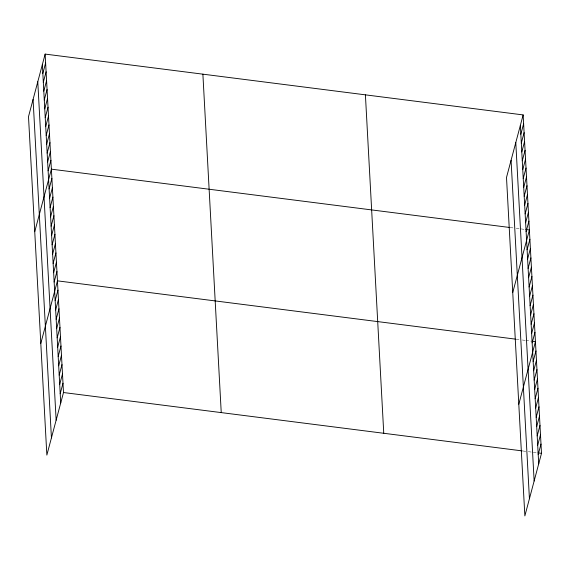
<?xml version="1.0" encoding="UTF-8"?>
<svg xmlns="http://www.w3.org/2000/svg" width="570" height="570" viewBox="0 0 570 570"><rect width="100%" height="100%" fill="white"/><g stroke="black" fill="none" stroke-linecap="round" stroke-linejoin="round"><path stroke-width="0.43" stroke-dasharray="2.85 2.14" d="M510.107 227.537L513.613 227.979M516.242 228.314L525.006 229.432M516.163 339.221L519.669 339.663M522.298 339.998L524.927 340.333M525.804 340.447L531.062 341.117M523.096 451.012L525.725 451.347M528.354 451.682L537.118 452.801"/><path stroke-width="0.85" d="M45.144 54.093L28.5 116.643L46.854 455.081L63.498 392.53L45.144 54.093L523.146 114.919L541.5 453.357L524.856 515.907L506.502 177.47L523.146 114.919M42.835 73.423L45.621 62.942M43.313 82.272L46.106 71.799M43.797 91.122L46.583 80.648M44.275 99.978L47.061 89.497M44.759 108.827L47.545 98.353M45.237 117.677L48.023 107.203M45.714 126.533L48.507 116.052M46.199 135.382L48.984 124.908M46.676 144.231L49.462 133.758M47.153 153.088L49.946 142.607M47.638 161.937L50.424 151.463M48.115 170.786L50.901 160.312M34.742 231.712L51.386 169.162L509.231 227.423M49.098 188.948L51.891 178.467M49.604 198.253L52.397 187.779M50.11 207.558L52.896 197.085M50.616 216.864L53.402 206.39M51.122 226.176L53.908 215.695M51.628 235.481L54.414 225.008M52.134 244.787L54.919 234.313M52.632 254.092L55.425 243.618M53.138 263.404L55.924 252.923M53.644 272.709L56.43 262.236M54.15 282.015L56.936 271.541M40.798 343.397L57.442 280.846L515.287 339.107M55.162 300.632L57.948 290.151M55.661 309.938L58.454 299.464M56.166 319.243L58.959 308.769M56.672 328.548L59.458 318.074M57.178 337.86L59.964 327.38M57.684 347.166L60.47 336.692M58.19 356.471L60.976 345.997M58.696 365.776L61.482 355.302M59.194 375.089L61.988 364.608M59.7 384.394L62.493 373.92M60.206 393.699L62.992 383.225M520.837 134.249L523.623 123.768M521.315 143.099L524.101 132.625M521.799 151.948L524.585 141.474M522.277 160.804L525.063 150.323M522.754 169.653L525.547 159.173M523.239 178.503L526.024 168.029M523.716 187.352L526.502 176.878M524.201 196.208L526.986 185.727M524.678 205.058L527.464 194.584M525.155 213.907L527.948 203.433M525.64 222.763L528.426 212.282M526.117 231.612L528.903 221.139M512.744 292.538L529.388 229.988L525.882 229.539M527.1 249.774L529.886 239.293M527.606 259.079L530.392 248.598M528.112 268.385L530.898 257.911M528.618 277.69L531.404 267.216M529.124 286.995L531.91 276.521M529.623 296.307L532.416 285.827M530.129 305.613L532.922 295.139M530.634 314.918L533.42 304.444M531.14 324.223L533.926 313.749M531.646 333.536L534.432 323.055M532.152 342.841L534.938 332.367M518.8 404.223L535.444 341.672L531.938 341.223M533.157 361.451L535.95 350.978M533.663 370.764L536.456 360.283M534.168 380.069L536.954 369.595M534.674 389.374L537.46 378.9M535.18 398.679L537.966 388.206M535.686 407.992L538.472 397.511M536.192 417.297L538.978 406.823M536.691 426.602L539.484 416.128M537.197 435.907L539.982 425.434M537.702 445.22L540.488 434.739M538.208 454.525L540.994 444.051M63.498 392.53L522.22 450.899M537.995 452.908L541.5 453.357M520.353 125.393L538.714 463.83M515.786 142.578L534.14 481.016M511.076 160.284L529.43 498.722M365.406 94.848L383.76 433.286M202.884 74.164L221.238 412.602M42.358 64.574L60.712 403.004M37.784 81.752L56.138 420.19M33.074 99.458L51.428 437.895"/></g></svg>
